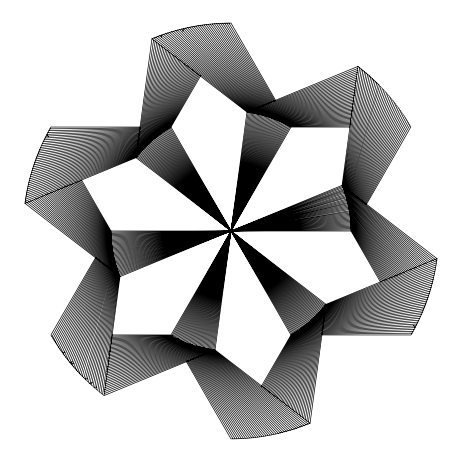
<?xml version="1.0" encoding="UTF-8"?>
<svg xmlns="http://www.w3.org/2000/svg" width="462" height="462" viewBox="0 0 462 462"><rect width="100%" height="100%" fill="white"/><g stroke="black" fill="none" stroke-linecap="round" stroke-linejoin="round"><path stroke-width="0.69" d="M436.977 259.205L437.046 258.691L342.019 185.366L119.981 276.634L24.954 203.309C28.54 176.519 37.428 150.45 50.953 127.05L140.078 127.05M378.453 84.442L368.624 75.173L358.004 66.407L246.991 112.041L215.009 349.959L103.996 395.593L119.981 276.634C114.039 262.202 110.961 246.604 110.967 231L81.503 179.961M275.56 100.283L231 23.1C203.973 23.083 176.952 28.425 151.958 38.71L135.972 157.675L326.028 304.325L310.042 423.29L293.924 429.146L277.385 433.662M358.004 66.407L342.076 185.505M436.908 259.725L436.833 260.239M102.558 394.479L119.531 275.519L342.469 186.481L436.757 260.753L436.682 261.267M24.954 203.309L135.972 157.675L136.706 156.728L153.575 40.067M308.114 424.07L213.825 349.798L248.175 112.202L153.886 37.93M308.425 421.933L325.294 305.272L326.028 304.325L437.046 258.691M342.527 186.619L359.644 67.683M436.607 261.781L436.532 262.295M100.93 393.185L119.092 274.405L342.908 187.595L361.272 68.977M119.531 275.519L25.243 201.247L136.706 156.728L137.457 155.786L155.272 40.72M306.179 424.832L212.636 349.618L249.365 112.382L155.821 37.168M306.728 421.28L324.543 306.214L325.294 305.272L436.757 260.753M436.371 263.323L436.451 262.809L324.543 306.214C315.275 317.752 303.84 327.552 291.014 334.95L261.186 386.613M436.29 263.837L436.209 264.351M99.313 391.874L118.312 275.41M156.826 42.1L138.213 154.857L137.457 155.786L25.549 199.191M304.239 425.571L211.452 349.428L250.548 112.572L157.761 36.429M305.174 419.9L323.787 307.143L138.213 154.857C147.343 143.717 158.506 134.246 170.986 127.05L200.814 75.387M343.688 186.59L362.884 70.288M436.041 265.373L436.122 264.859L325.808 306.387M435.955 265.887L435.862 266.401M97.713 390.552L117.752 274.988M303.655 418.508L323.019 308.067L138.981 153.933L158.345 43.492M357.062 74.324L251.732 112.774L210.268 349.226L104.938 387.676M344.248 187.012L364.489 71.616M435.683 267.423L435.776 266.909L325.722 307.086M435.591 267.931L435.499 268.445M96.125 389.212L117.313 273.856M117.579 272.441L117.839 271.027L344.161 190.973L427.754 262.416M159.829 44.895L139.755 153.014L322.245 308.986L302.171 417.105M161.273 37.122L161.665 35.002L250.727 111.117M105.411 385.689L209.084 349.012L252.916 112.988L356.589 76.311M344.207 191.112L344.421 189.559M344.687 188.144L366.071 72.956M435.308 269.467L435.406 268.953L325.635 307.784M435.216 269.975L435.117 270.489M116.753 273.423L94.548 387.855M117.169 271.304L117.446 269.895L344.554 192.105L426.351 263.438M161.417 45.605L140.54 152.108L321.46 309.892L300.583 416.395M356.768 78.043L254.094 113.213L207.906 348.787L105.232 383.957M344.606 192.244L344.831 190.696M345.247 188.577L367.648 74.318M434.915 271.506L435.013 270.998L324.861 308.732M434.811 272.02L434.713 272.528M92.989 386.48L116.193 272.978M116.77 270.166L117.065 268.757L344.935 193.243L424.405 263.958M299.162 414.974L320.668 310.793L141.332 151.207L162.838 47.026M105.758 382.016L206.728 348.55L255.272 113.45L356.242 79.984M344.987 193.387L345.229 191.834M345.807 189.022L369.207 75.693M434.499 273.544L434.603 273.036L324.763 309.436M434.396 274.053L434.286 274.561M91.441 385.094L115.621 272.534M164.38 47.759L142.134 150.312L319.866 311.688L297.62 414.241M356.381 81.687L256.445 113.698L205.555 348.302L105.619 380.313M346.379 189.466L370.755 77.079M434.066 275.577L434.176 275.069L325.34 309.933M433.951 276.085L433.841 276.594M115.055 272.078L89.905 383.691M165.737 49.209L142.943 149.428L319.057 312.572L296.263 412.791M106.196 378.418L204.383 348.042L257.617 113.958L355.804 83.582M346.945 189.922L372.285 78.488M433.61 277.604L433.726 277.102L325.236 310.66M433.489 278.112C428.863 298.025 421.275 317.25 411.047 334.95L321.922 334.95M88.386 382.27L114.484 271.616M167.227 49.96L143.763 148.55L318.237 313.45L294.773 412.04M355.209 85.453L258.784 114.23L203.216 347.771L106.791 376.547M347.516 190.384L373.804 79.909M86.879 380.838L113.912 271.148M115.298 265.569L115.644 264.172L346.356 197.828L417.758 266.678M293.306 411.272L317.406 314.316L144.594 147.684L168.694 50.728M106.722 374.896L202.05 347.488L259.95 114.512L355.278 87.104M346.396 197.973L346.702 196.431M348.088 190.852L375.306 81.341M113.334 270.668L85.389 379.389M292.042 409.8L316.568 315.176L145.432 146.824L169.958 52.2M355.324 88.733L261.117 114.807L200.883 347.193L106.676 373.267M348.666 191.332L376.796 82.79M83.911 377.928L112.757 270.183M171.188 53.679L146.281 145.975L315.719 316.025L290.812 408.321M355.353 90.356L262.277 115.113L199.723 346.887L106.647 371.644M349.243 191.817L378.274 84.257M83.726 377.743L82.271 376.264L111.983 270.385M172.574 54.476L147.13 145.132L314.87 316.868L289.426 407.524M106.641 370.039L198.568 346.569L263.432 115.431L355.359 91.961M350.017 191.615L379.55 85.551M82.271 376.264L80.821 374.769L111.394 269.883M173.937 55.278L147.996 144.294L314.004 317.706L288.063 406.722M107.351 368.278L197.413 346.234L264.587 115.766L354.649 93.722M350.606 192.117L381 87.047M80.821 374.769L79.395 373.261L110.799 269.375M113.716 259.742L114.131 258.362L347.869 203.638L410.331 270.201M175.283 56.093L148.868 143.468L313.132 318.532L286.717 405.907M182.773 31.329L183.605 28.575L257.865 107.721M354.614 95.293L265.737 116.106L196.263 345.894L107.386 366.707M347.903 203.782L348.284 202.258M351.201 192.625L382.432 88.554M79.395 373.261L77.98 371.737L110.21 268.855M113.433 258.564L113.86 257.195L348.14 204.805L408.472 270.403M176.605 56.918L149.746 142.654L312.254 319.346L285.395 405.082M108.137 364.992L195.114 345.541L266.886 116.459L353.863 97.008M348.169 204.955L348.567 203.436M351.79 193.145L383.847 90.073M77.98 371.737L76.576 370.201L109.615 268.33M113.161 257.392L113.606 256.023L348.394 205.977L407.103 271.107M177.685 58.431L150.635 141.846L311.365 320.154L284.315 403.569M108.212 363.455L193.971 345.178L268.029 116.822L353.788 98.545M348.423 206.127L348.839 204.608M352.385 193.67L385.25 91.609M76.576 370.201L75.196 368.647L109.02 267.793M112.907 256.208L113.363 254.845L348.637 207.155L405.746 271.789M283.044 402.725L310.47 320.957L151.53 141.043L178.956 59.275M108.304 361.937L192.833 344.802L269.167 117.198L353.696 100.063M348.666 207.299L349.093 205.792M352.98 194.207L386.636 93.157M75.196 368.647L73.828 367.082L108.42 267.25M112.659 255.03L113.126 253.667L348.874 208.333L404.389 272.453M281.797 401.882L309.569 321.743L152.431 140.257L180.203 60.118M353.592 101.571L270.305 117.585L191.695 344.415L108.408 360.429M348.897 208.477L349.341 206.97M353.58 194.75L388.005 94.722M73.828 367.082L72.47 365.506L107.825 266.701M112.422 253.84L112.907 252.489L349.093 209.511L403.031 273.088M280.567 401.028L308.656 322.528L153.344 139.472L181.433 60.972M353.465 103.061L271.437 117.983L190.563 344.017L108.535 358.939M349.116 209.661L349.578 208.16M354.175 195.299L389.362 96.298M107.224 266.141L71.136 363.912L72.47 365.506M279.366 400.167L307.738 323.296L154.262 138.704L182.634 61.833M108.68 357.467L189.437 343.607L272.563 118.393L353.32 104.533M354.776 195.859L390.696 97.886M106.624 265.575L69.814 362.306L71.136 363.912L73.966 363.427M278.436 398.625L306.808 324.058L155.192 137.942L183.564 63.375M109.552 355.896L188.311 343.185L273.689 118.815L352.448 106.104M355.376 196.425L392.024 99.492M72.655 361.85L69.814 362.306L68.509 360.689L105.758 265.667M277.021 398.423L305.873 324.815L156.127 137.185L184.979 63.577M109.02 354.568L187.191 342.752L274.809 119.248L352.98 107.432M356.242 196.333L393.329 101.109M68.509 360.689L67.221 359.055L105.151 265.078M111.608 249.082L112.145 247.748L349.855 214.252L397.672 275.404M185.851 65.125L157.068 136.44L304.932 325.56L276.149 396.875M109.211 353.141L186.076 342.307L275.924 119.693L352.789 108.859M380.497 282.039L351.033 231C351.455 224.971 349.676 218.734 350.392 212.918M356.849 196.922L394.617 102.737M67.221 359.055L65.951 357.415L104.539 264.483M274.763 396.656L303.984 326.293L158.016 135.707L187.237 65.344M109.419 351.732L184.967 341.851L277.033 120.149L352.581 110.268M357.461 197.517L395.894 104.383M65.951 357.415L64.692 355.757L103.927 263.877M188.329 66.239L158.974 134.985L303.026 327.015L273.671 395.761M109.65 350.335L183.859 341.389L278.141 120.611L352.35 111.665M358.073 198.123L397.153 106.035M64.692 355.757L63.456 354.088L103.315 263.265M272.597 394.866L302.067 327.731L159.933 134.269L189.403 67.134M109.887 348.96L182.761 340.91L279.239 121.09L352.113 113.04M358.685 198.735L398.394 107.704M102.703 262.641L62.231 352.408L63.456 354.088M110.978 244.294L111.567 242.983L350.433 219.017L392.405 277.362M190.448 68.041L160.909 133.558L301.091 328.442L271.552 393.959M110.147 347.597L181.664 340.425L280.336 121.575L351.853 114.403M350.433 219.017L351.022 217.706M359.297 199.359L399.618 109.384M65.09 352.119L62.231 352.408L61.024 350.71L101.79 262.659M110.851 243.093L111.457 241.788L350.543 220.212L391.106 277.801M191.476 68.948L161.885 132.865L300.115 329.135L270.524 393.052M110.418 346.252L180.573 339.922L281.427 122.078L351.582 115.748M350.543 220.212L351.149 218.907M360.21 199.341L400.825 111.076M61.024 350.71L59.835 349.006L101.172 262.018M192.793 69.208L162.867 132.178L299.133 329.822L269.207 392.792M110.707 344.929L179.481 339.414L282.519 122.586L351.293 117.071M360.828 199.982L402.015 112.78M59.835 349.006L58.662 347.291L100.554 261.359M110.632 240.685L111.261 239.397L350.739 222.603L388.53 278.609M193.468 70.773L163.86 131.503L298.14 330.497L268.532 391.227M350.993 118.382L283.599 123.106L178.401 338.894L111.007 343.618M350.739 222.603L351.368 221.315M361.446 200.641L403.187 114.495M58.662 347.291L57.513 345.559L99.936 260.701M110.539 239.483L111.186 238.196L350.814 223.804L387.254 278.984M267.25 390.95L297.141 331.162L164.859 130.838L194.75 71.05M350.681 119.675L284.673 123.637L177.327 338.363L111.319 342.325M350.814 223.804L351.461 222.517M362.064 201.299L404.348 116.222M57.513 345.559L56.376 343.82L99.318 260.025M266.303 390.026L296.136 331.82L165.864 130.18L195.697 71.974M110.932 341.089L176.253 337.82L285.747 124.18L351.068 120.911M362.682 201.975L405.486 117.966M56.376 343.82L55.255 342.065L98.701 259.344M196.621 72.898L166.874 129.533L295.126 332.467L265.379 389.102M111.273 339.824L175.19 337.266L286.81 124.734L350.727 122.176M363.299 202.656L406.606 119.716M55.255 342.065L54.152 340.303L97.742 259.286M197.522 73.828L167.891 128.898L294.109 333.102L264.478 388.172M111.625 338.577L174.128 336.706L287.872 125.294L350.375 123.423M364.258 202.714L407.709 121.477M54.152 340.303L53.066 338.531L97.118 258.581M198.747 74.134L168.919 128.269L293.081 333.731L263.253 387.866M111.273 337.364L173.077 336.128L288.923 125.872L350.727 124.636M364.882 203.419L408.795 123.25M53.066 338.531L52.004 336.746L96.494 257.865M262.387 386.931L292.053 334.344L169.947 127.656L199.613 75.069M350.346 125.849L289.974 126.455L172.026 335.545L111.654 336.151M365.506 204.135L409.863 125.029M95.519 257.767L50.953 334.95L52.004 336.746M112.047 334.95L170.986 334.95L291.014 127.05L349.953 127.05M366.482 204.233L410.914 126.825M151.958 38.71L246.991 112.041L248.175 112.202L357.646 68.48M104.354 393.52L213.825 349.798L215.009 349.959L310.042 423.29M248.175 112.202L249.365 112.382L357.923 70.276M104.077 391.724L212.636 349.618L213.825 349.798M25.878 197.141L136.192 155.613M249.365 112.382L250.548 112.572L357.507 72.315M104.493 389.685L211.452 349.428L212.636 349.618M26.224 195.091L136.278 154.914M137.63 154.423L138.981 153.933M323.019 308.067L324.37 307.577M26.594 193.047L136.365 154.216M26.987 191.002L137.139 153.268M96.391 386.983L94.156 387.514M27.397 188.964L137.237 152.564M139.969 151.657L141.332 151.207M320.668 310.793L322.031 310.343M27.824 186.931L136.66 152.067M28.274 184.898L136.764 151.34M92.464 382.663L89.524 383.339M28.748 182.877L136.879 150.606M325.121 311.394L433.252 279.123M29.239 180.856L137.688 149.671M143.214 148.083L144.594 147.684M317.406 314.316L318.786 313.917M324.312 312.329L432.761 281.144M29.747 178.84L137.122 149.122M144.046 147.205L145.432 146.824M87.283 378.632L85.02 379.025M316.568 315.176L317.954 314.795M324.878 312.878L432.253 283.16M30.278 176.831L137.249 148.377M324.751 313.623L431.722 285.17M30.833 174.827L137.381 147.621M324.619 314.379L431.167 287.173M31.404 172.828L138.219 146.685M323.781 315.315L430.596 289.172M31.994 170.836L137.67 146.09M324.33 315.91L430.007 291.164M276.877 433.778L276.368 433.887L203.39 354.533M32.606 168.849L137.82 145.316M324.18 316.684L429.394 293.151M275.86 434.003L275.358 434.113M274.85 434.222L274.341 434.332L202.633 354.787M33.241 166.869L137.982 144.542M324.018 317.458L428.759 295.131M273.833 434.442L273.319 434.546M272.811 434.65L272.303 434.754L201.877 355.035M33.893 164.894L138.144 143.757M150.121 141.332L151.53 141.043M310.47 320.957L311.879 320.668M323.856 318.243L428.107 297.106M271.795 434.858L271.286 434.961M270.772 435.06L270.264 435.158L201.103 355.284M34.563 162.924L138.317 142.972M151.022 140.529L152.431 140.257M309.569 321.743L310.978 321.471M323.683 319.028L427.437 299.076M269.756 435.256L269.242 435.354M268.734 435.447L268.22 435.539L200.329 355.526M35.251 160.961L138.496 142.175M151.929 139.732L153.344 139.472M308.656 322.528L310.071 322.268M323.504 319.825L426.749 301.039M267.706 435.631L267.198 435.724M266.684 435.816L266.176 435.903L199.544 355.763M35.961 159.009L138.681 141.378M152.847 138.946L154.262 138.704M307.738 323.296L309.153 323.053M323.319 320.622L426.039 302.991M265.662 435.989L265.148 436.076M264.634 436.163L264.12 436.243L198.752 356M36.694 157.063L138.161 140.685M153.771 138.167L155.192 137.942M306.808 324.058L308.229 323.833M323.839 321.315L425.306 304.937M263.611 436.324L263.097 436.405M262.583 436.486L262.07 436.567L197.955 356.231M37.439 155.122L139.068 139.767M154.701 137.399L156.127 137.185M305.873 324.815L307.299 324.601M322.932 322.233L424.561 306.878M261.556 436.642L261.042 436.717M260.528 436.792L260.014 436.867L197.586 357.028M38.207 153.193L138.56 139.05M323.44 322.95L423.793 308.807M259.494 436.937L258.98 437.006M258.466 437.075L257.952 437.144L196.766 357.259M38.999 151.265L138.773 138.225M156.589 135.892L158.016 135.707M303.984 326.293L305.411 326.108M323.227 323.775L423.001 310.735M257.438 437.214L256.918 437.277M256.404 437.341L255.89 437.404L195.934 357.484M39.801 149.353L138.993 137.393M323.007 324.607L422.199 312.647M255.37 437.468L254.857 437.526M254.337 437.583L253.823 437.641L195.097 357.709M40.633 147.442L138.502 136.637M158.506 134.425L159.933 134.269M302.067 327.731L303.494 327.575M323.498 325.363L421.367 314.558M253.309 437.699L252.789 437.757M252.275 437.809L251.755 437.861L194.675 358.512M41.476 145.542L139.455 135.713M322.545 326.288L420.524 316.458M251.236 437.912L250.722 437.964M250.202 438.011L249.688 438.057L193.399 358.142M42.337 143.653L138.975 134.933M323.025 327.067L419.663 318.347M249.168 438.103L248.648 438.149M248.134 438.195L247.615 438.236L192.949 358.939M43.22 141.77L139.224 134.072M322.776 327.928L418.78 320.23M247.095 438.276L246.575 438.317M246.061 438.351L245.541 438.392L192.071 359.147M44.121 139.899L139.484 133.212M322.516 328.788L417.879 322.101M245.022 438.426L244.502 438.461M243.988 438.496L243.468 438.525L191.187 359.355M45.045 138.034L139.749 132.346M163.427 130.919L164.859 130.838M297.141 331.162L298.573 331.081M322.251 329.654L416.955 323.966M242.948 438.559L242.429 438.588M241.909 438.611L241.389 438.64L190.298 359.552M45.981 136.18L140.021 131.474M164.426 130.249L165.864 130.18M296.136 331.82L297.574 331.751M321.979 330.526L416.019 325.82M240.869 438.663L240.35 438.692M239.836 438.709L239.316 438.733L189.778 360.354M139.588 130.625L46.939 134.332L48.475 136.764M322.412 331.375L415.061 327.668L413.525 325.236M238.796 438.756L238.277 438.773M237.757 438.79L237.237 438.808L188.866 360.551M47.915 132.496L139.876 129.735M322.124 332.265L414.085 329.504M236.717 438.819L236.198 438.836M235.678 438.848L235.158 438.86L187.947 360.735M48.908 130.671L140.171 128.846M321.829 333.154L413.092 331.329M234.638 438.865L234.118 438.877M233.599 438.883L233.079 438.888L187.018 360.914M49.925 128.858L140.483 127.951M168.509 127.668L169.947 127.656M292.053 334.344L293.491 334.332M321.517 334.049L412.075 333.142M232.559 438.894L232.04 438.9M231.52 438.9L231 438.9L186.44 361.717M169.548 127.05L170.986 127.05L291.014 334.95L292.452 334.95M110.967 231L351.033 231M250.548 112.572C264.761 114.911 278.546 119.843 291.014 127.05M211.452 349.428L210.857 349.33M210.562 349.278L210.268 349.226L211.371 350.15M209.973 349.174L209.679 349.122M209.378 349.07L209.084 349.012M208.789 348.96L208.495 348.902M208.2 348.845L207.906 348.787L208.991 349.734M207.611 348.729L207.317 348.671M207.022 348.614L206.728 348.55M206.439 348.492L206.144 348.429M205.85 348.365L205.555 348.302L206.618 349.272M205.261 348.238L204.972 348.175M204.678 348.111L204.383 348.042M204.094 347.978L203.8 347.909M203.505 347.84L203.216 347.771L204.262 348.758M202.922 347.701L202.633 347.632M202.339 347.557L202.05 347.488M201.755 347.412L201.467 347.343M201.178 347.268L200.883 347.193L201.911 348.198M200.595 347.118L200.306 347.043M200.017 346.962L199.723 346.887L200.739 347.903M199.434 346.806L199.145 346.725M198.856 346.644L198.568 346.569M196.552 345.98L196.263 345.894L197.245 346.945M191.978 344.513L191.695 344.415L192.637 345.501M190.846 344.115L190.563 344.017L191.493 345.114M178.673 339.021L178.401 338.894L179.204 340.084M177.593 338.496L177.327 338.363L178.118 339.558M172.291 335.689L172.026 335.545L172.759 336.781M103.378 395.12L102.968 394.796M136.706 156.728L325.294 305.272M101.744 393.832L101.334 393.508M342.856 187.457L433.651 260.556M137.457 155.786L324.543 306.214M28.349 201.444L119.092 274.405M100.121 392.533L99.717 392.203M431.681 261.215L343.283 188.577M30.319 200.785L118.665 273.285L343.387 188.854M98.51 391.216L98.111 390.887M159.713 35.707L249.526 110.926M250.629 111.85L251.732 112.774M429.712 261.833L343.705 189.703M32.288 200.167L118.249 272.158L343.803 189.98M212.474 351.074L302.287 426.293M96.916 389.882L96.518 389.547M34.246 199.584L117.839 271.027M211.273 350.883L300.335 426.998M95.334 388.536L94.941 388.196M163.629 34.315L251.386 110.851M253.009 112.266L254.094 113.213M35.649 198.562L117.446 269.895M210.614 351.149L298.371 427.685M93.769 387.173L93.376 386.827M165.604 33.657L251.513 110.106M37.595 198.042L117.065 268.757M210.487 351.894L296.396 428.343M92.209 385.793L91.823 385.441M167.579 33.01L252.72 110.314M255.382 112.728L256.445 113.698M423.001 264.922L345.264 194.242M38.999 197.078L116.69 267.619L345.357 194.525M209.28 351.686L294.421 428.99M90.668 384.396L90.286 384.043M169.56 32.386L252.87 109.563M421.073 265.379L345.628 195.386M40.927 196.621L116.332 266.47L345.715 195.674M209.13 352.437L292.44 429.614M89.143 382.986L88.762 382.628M171.552 31.78L254.083 109.789M257.738 113.242L258.784 114.23M419.669 266.291L345.974 196.535M42.331 195.709L115.979 265.321L346.061 196.818M207.917 352.211L290.448 430.22M87.63 381.56L87.254 381.196M173.545 31.197L254.262 109.026M44.242 195.322L115.644 264.172M207.738 352.974L288.455 430.803M86.134 380.116L85.759 379.752M175.548 30.631L255.48 109.263M260.089 113.802L261.117 114.807M416.366 267.533L346.644 198.839M45.634 194.467L115.315 263.017L346.725 199.128M206.52 352.737L286.452 431.369M84.65 378.661L84.28 378.291M177.552 30.088L256.185 109.003M261.261 114.097L262.277 115.113M414.98 268.37L346.956 200M47.02 193.63L115.003 261.856L347.037 200.289M205.815 352.997L284.448 431.912M378.823 84.812L379.187 85.181M179.562 29.562L256.404 108.235M413.086 268.665L347.262 201.161M48.914 193.335L114.703 260.695L347.337 201.449M205.596 353.765L282.438 432.438M380.278 86.296L380.636 86.671M181.583 29.06L257.629 108.495M411.706 269.444L347.557 202.321M50.294 192.556L114.409 259.534L347.626 202.616M204.371 353.505L280.417 432.94M381.716 87.797L382.074 88.173M264.755 115.055L265.737 116.106M51.669 191.799L114.131 258.362M204.135 354.279L278.395 433.425M383.142 89.31L383.495 89.692M185.632 28.113L258.61 107.467M53.528 191.597L113.86 257.195M384.551 90.841L384.898 91.222M187.659 27.668L259.367 107.213M54.897 190.893L113.606 256.023M385.943 92.383L386.29 92.77M189.697 27.246L260.123 106.965M56.254 190.211L113.363 254.845M387.323 93.936L387.664 94.329M191.736 26.842L260.897 106.716M269.363 116.499L270.305 117.585M57.611 189.547L113.126 253.667M388.686 95.507L389.021 95.9M193.78 26.461L261.671 106.474M270.507 116.886L271.437 117.983M58.969 188.912L112.907 252.489M390.032 97.089L390.367 97.488M195.824 26.097L262.456 106.237M401.686 273.7L349.278 210.545M60.314 188.3L112.699 251.305L349.324 210.839M391.36 98.689L391.695 99.087M197.88 25.757L263.248 106M400.34 274.289L349.497 211.879L349.376 211.134M61.66 187.711L112.503 250.121L349.497 211.879L349.855 214.252M392.677 100.3L393.006 100.704M199.93 25.433L264.045 105.769M399.001 274.855L349.682 213.063L112.318 248.937L62.999 187.145M393.976 101.923L394.3 102.327M201.986 25.133L264.414 104.972M64.328 186.596L112.145 247.748M395.258 103.557L395.576 103.967M204.048 24.856L265.234 104.741M396.344 275.924L350.017 215.442L111.983 246.558L65.656 186.076M396.523 105.209L396.841 105.619M206.11 24.596L266.066 104.516M395.022 276.426L350.167 216.632L111.833 245.368L66.978 185.574M397.776 106.866L398.082 107.288M208.177 24.359L266.903 104.291M393.711 276.905L350.306 217.821L111.694 244.179L68.289 185.095M399.006 108.541L399.312 108.963M210.245 24.139L267.325 103.488M69.595 184.638L111.567 242.983M400.225 110.227L400.525 110.649M212.312 23.943L268.601 103.858M70.894 184.199L111.457 241.788M401.42 111.925L401.721 112.353M214.385 23.764L269.051 103.061M389.812 278.216L350.646 221.408L111.354 240.592L72.188 183.784M402.604 113.635L402.899 114.068M216.459 23.608L269.929 102.853M282.796 121.916L283.599 123.106M73.47 183.391L111.261 239.397M403.771 115.361L404.059 115.789M218.532 23.475L270.813 102.645M283.882 122.442L284.673 123.637M74.746 183.016L111.186 238.196M404.92 117.094L405.203 117.527M220.611 23.36L271.702 102.449M386.376 279.937L350.883 225L111.117 237L75.624 182.063M406.046 118.838L406.329 119.277M222.684 23.267L272.222 101.646M385.112 280.278L350.935 226.201L111.065 235.799L76.888 181.722M407.161 120.594L407.438 121.032M224.763 23.192L273.134 101.449M383.853 280.59L350.976 227.402L111.024 234.598L78.147 181.41M408.258 122.361L408.529 122.805M226.842 23.14L274.053 101.265M382.605 280.884L351.005 228.598L110.995 233.402L79.395 181.116M409.332 124.139L409.598 124.584M228.921 23.112L274.982 101.086M289.241 125.219L289.974 126.455M381.733 281.78L351.028 229.799L110.972 232.201L80.267 180.22M410.395 125.924L410.654 126.374M346.483 198.262L346.564 198.55M346.8 199.417L346.881 199.705M347.112 200.577L347.187 200.866M347.412 201.738L347.482 202.033M347.695 202.905L347.765 203.199M347.973 204.071L348.036 204.366M348.238 205.243L348.302 205.538M348.487 206.422L348.55 206.71M348.729 207.594L348.787 207.888M348.954 208.772L349.012 209.067M349.174 209.956L349.226 210.25"/></g></svg>
